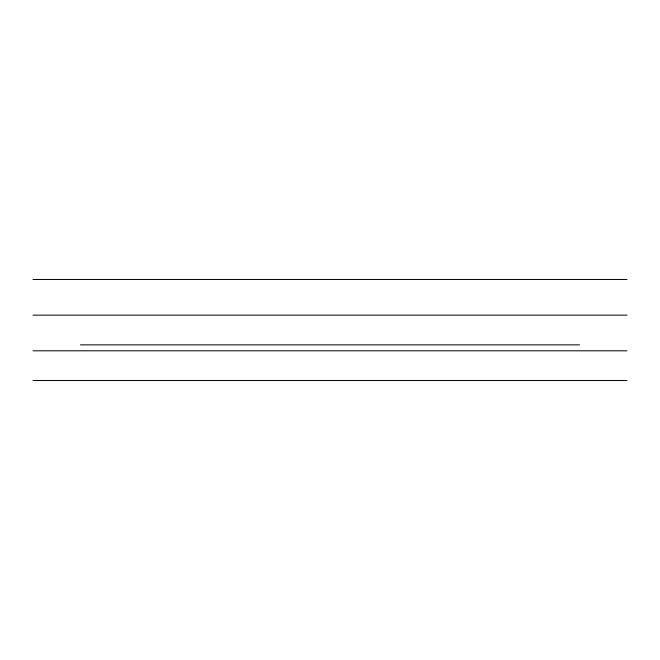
<?xml version="1.0" encoding="UTF-8"?>
<svg xmlns="http://www.w3.org/2000/svg" width="660" height="660" viewBox="0 0 660 660"><rect width="100%" height="100%" fill="white"/><g stroke="black" fill="none" stroke-linecap="round" stroke-linejoin="round"><path stroke-width="0.99" d="M33 279.469L627 279.469M33 315.142L627 315.142M80.471 344.858L579.529 344.858M33 350.807L627 350.807M33 380.531L627 380.531"/></g></svg>
